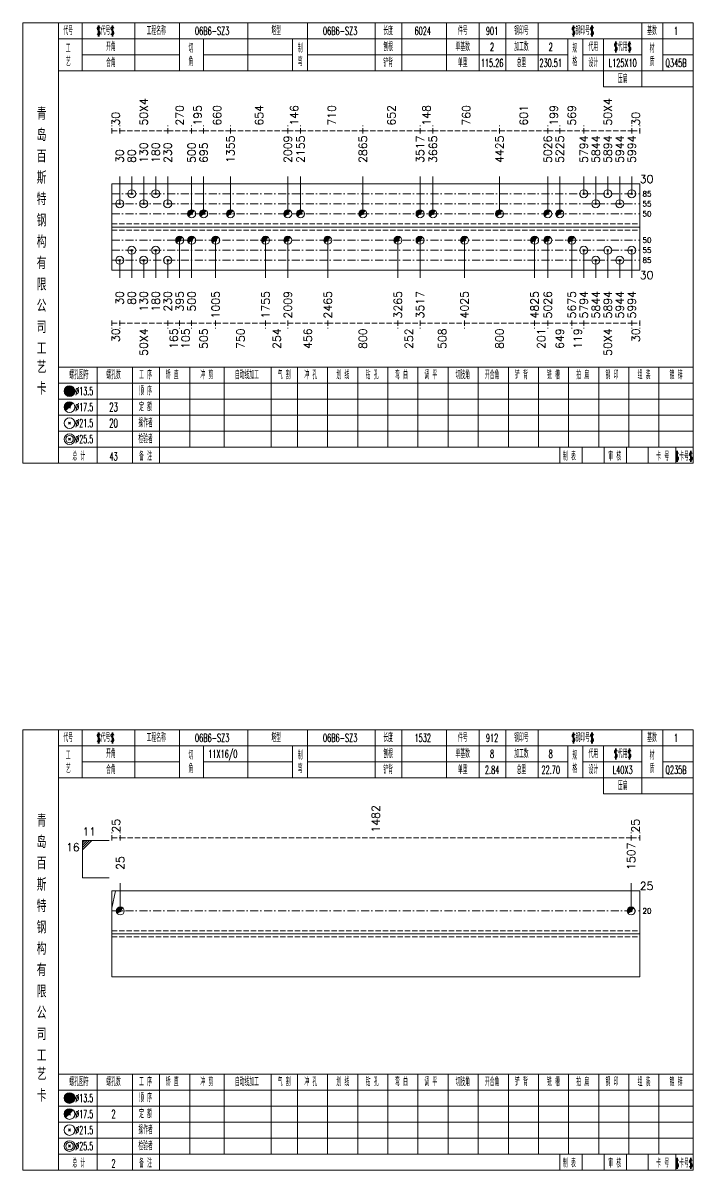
# Model space of a CAD drawing. Extents: x -533 to 8774, y 0 to 7979.
# Drawn here: x 1757 to 2008.4, y 1033.7 to 1463.7 of the extents above; entities that cross this region are included whole.
import ezdxf
from ezdxf.enums import TextEntityAlignment as Align

# ---------------------------------------------------------------- set-up
doc = ezdxf.new("R2010")
doc.units = 0
doc.header["$MEASUREMENT"] = 0
doc.linetypes.add('一点画线', pattern=[5.2, 3, -1, 0.2, -1])
doc.linetypes.add('虚线', pattern=[2.75, 2, -0.75])
doc.layers.get('0').update_dxf_attribs({"linetype": 'CONTINUOUS', "lineweight": 25})
for name, color, linetype, lineweight in [('1', 7, 'CONTINUOUS', 25), ('4', 7, 'CONTINUOUS', 25), ('5', 7, 'CONTINUOUS', 25)]:
    doc.layers.add(name, color=color, linetype=linetype, lineweight=lineweight)
doc.styles.get("Standard").update_dxf_attribs({"font": 'simplex.shx', "width": 0.7, "height": 3, "bigfont": 'gbhzfs.shx'})

# ---------------------------------------------------------------- blocks, each defined once
blk = doc.blocks.new('孔21.5')
at = {"layer": '5', "color": 7, "linetype": 'Continuous', "lineweight": 13}
for p, q in [((-0.2, -0.2), (0.2, 0.2)), ((0.2, -0.2), (-0.2, 0.2))]:
    blk.add_line(p, q, dxfattribs=at)
blk.add_circle((0, 0), 1, dxfattribs=at)
blk = doc.blocks.new('孔17.5')
at = {"layer": '5', "color": 7, "linetype": 'Continuous', "lineweight": 0}
for p, q in [((-0.2, -0.2), (0.2, 0.2)), ((-0.2, 0.2), (0.2, -0.2))]:
    blk.add_line(p, q, dxfattribs=at)
at = {"layer": '5', "color": 7, "linetype": 'Continuous', "lineweight": 13}
blk.add_circle((0, 0), 1, dxfattribs=at)
for radius in [0.9, 0.8, 0.7, 0.6, 0.5, 0.4, 0.3, 0.2, 0.1]:
    blk.add_arc((0, 0), radius, 45, 225, dxfattribs=at)

msp = doc.modelspace()

# ---------------------------------------------------------------- linework, layer by layer
at = {"color": 8, "linetype": '虚线', "lineweight": 9}
for p, q in [((1790.3, 1422.2), (1790.3, 1425.2)), ((1793.3, 1422.2), (1793.3, 1425.2)), ((1793.3, 1422.2), (1793.3, 1425.2)), ((1811.3, 1422.2), (1811.3, 1425.2)), ((1811.3, 1422.2), (1811.3, 1425.2)), ((1820.3, 1422.2), (1820.3, 1425.2)), ((1820.3, 1422.2), (1820.3, 1425.2)), ((1824.8, 1422.2), (1824.8, 1425.2)), ((1824.8, 1422.2), (1824.8, 1425.2)), ((1834.86, 1422.2), (1834.86, 1425.2)), ((1834.86, 1422.2), (1834.86, 1425.2)), ((1856.37, 1422.2), (1856.37, 1425.2)), ((1856.37, 1422.2), (1856.37, 1425.2)), ((1861.17, 1422.2), (1861.17, 1425.2)), ((1861.17, 1422.2), (1861.17, 1425.2)), ((1884.52, 1422.2), (1884.52, 1425.2)), ((1884.52, 1422.2), (1884.52, 1425.2)), ((1905.96, 1422.2), (1905.96, 1425.2)), ((1905.96, 1422.2), (1905.96, 1425.2)), ((1910.82, 1422.2), (1910.82, 1425.2)), ((1910.82, 1422.2), (1910.82, 1425.2)), ((1935.82, 1422.2), (1935.82, 1425.2)), ((1935.82, 1422.2), (1935.82, 1425.2)), ((1953.9, 1422.2), (1953.9, 1425.2)), ((1953.9, 1422.2), (1953.9, 1425.2)), ((1958.4, 1422.2), (1958.4, 1425.2)), ((1958.4, 1422.2), (1958.4, 1425.2)), ((1967.4, 1422.2), (1967.4, 1425.2)), ((1967.4, 1422.2), (1967.4, 1425.2)), ((1985.4, 1422.2), (1985.4, 1425.2)), ((1985.4, 1422.2), (1985.4, 1425.2)), ((1988.4, 1422.2), (1988.4, 1425.2)), ((1790.3, 1423.2), (1793.3, 1423.2)), ((1793.3, 1423.2), (1811.3, 1423.2)), ((1811.3, 1423.2), (1820.3, 1423.2)), ((1820.3, 1423.2), (1824.8, 1423.2)), ((1824.8, 1423.2), (1834.86, 1423.2)), ((1834.86, 1423.2), (1856.37, 1423.2)), ((1856.37, 1423.2), (1861.17, 1423.2)), ((1861.17, 1423.2), (1884.52, 1423.2)), ((1884.52, 1423.2), (1905.96, 1423.2)), ((1905.96, 1423.2), (1910.82, 1423.2)), ((1910.82, 1423.2), (1935.82, 1423.2)), ((1935.82, 1423.2), (1953.9, 1423.2)), ((1953.9, 1423.2), (1958.4, 1423.2)), ((1958.4, 1423.2), (1967.4, 1423.2)), ((1967.4, 1423.2), (1985.4, 1423.2)), ((1985.4, 1423.2), (1988.4, 1423.2)), ((1790.3, 1352.2), (1790.3, 1349.2)), ((1790.3, 1351.2), (1793.3, 1351.2)), ((1793.3, 1352.2), (1793.3, 1349.2)), ((1793.3, 1352.2), (1793.3, 1349.2)), ((1793.3, 1351.2), (1811.3, 1351.2)), ((1811.3, 1352.2), (1811.3, 1349.2)), ((1811.3, 1352.2), (1811.3, 1349.2)), ((1811.3, 1351.2), (1815.8, 1351.2)), ((1815.8, 1352.2), (1815.8, 1349.2)), ((1815.8, 1352.2), (1815.8, 1349.2)), ((1815.8, 1351.2), (1820.3, 1351.2)), ((1820.3, 1352.2), (1820.3, 1349.2)), ((1820.3, 1352.2), (1820.3, 1349.2)), ((1820.3, 1351.2), (1829.3, 1351.2)), ((1829.3, 1352.2), (1829.3, 1349.2)), ((1829.3, 1352.2), (1829.3, 1349.2)), ((1829.3, 1351.2), (1848.01, 1351.2)), ((1848.01, 1352.2), (1848.01, 1349.2)), ((1848.01, 1352.2), (1848.01, 1349.2)), ((1848.01, 1351.2), (1856.37, 1351.2)), ((1856.37, 1352.2), (1856.37, 1349.2)), ((1856.37, 1352.2), (1856.37, 1349.2)), ((1856.37, 1351.2), (1871.36, 1351.2)), ((1871.36, 1352.2), (1871.36, 1349.2)), ((1871.36, 1352.2), (1871.36, 1349.2)), ((1871.36, 1351.2), (1897.67, 1351.2)), ((1897.67, 1352.2), (1897.67, 1349.2)), ((1897.67, 1352.2), (1897.67, 1349.2)), ((1897.67, 1351.2), (1905.96, 1351.2)), ((1905.96, 1352.2), (1905.96, 1349.2)), ((1905.96, 1352.2), (1905.96, 1349.2)), ((1905.96, 1351.2), (1922.66, 1351.2)), ((1922.66, 1352.2), (1922.66, 1349.2)), ((1922.66, 1352.2), (1922.66, 1349.2)), ((1922.66, 1351.2), (1948.97, 1351.2)), ((1948.97, 1352.2), (1948.97, 1349.2)), ((1948.97, 1352.2), (1948.97, 1349.2)), ((1948.97, 1351.2), (1953.9, 1351.2)), ((1953.9, 1352.2), (1953.9, 1349.2)), ((1953.9, 1352.2), (1953.9, 1349.2)), ((1953.9, 1351.2), (1962.9, 1351.2)), ((1962.9, 1352.2), (1962.9, 1349.2)), ((1962.9, 1352.2), (1962.9, 1349.2)), ((1962.9, 1351.2), (1967.4, 1351.2)), ((1967.4, 1352.2), (1967.4, 1349.2)), ((1967.4, 1352.2), (1967.4, 1349.2)), ((1967.4, 1351.2), (1985.4, 1351.2)), ((1985.4, 1352.2), (1985.4, 1349.2)), ((1985.4, 1352.2), (1985.4, 1349.2)), ((1985.4, 1351.2), (1988.4, 1351.2)), ((1988.4, 1352.2), (1988.4, 1349.2)), ((1790.3, 1157.2), (1790.3, 1160.2)), ((1790.3, 1158.2), (1793.53, 1158.2)), ((1793.53, 1157.2), (1793.53, 1160.2)), ((1793.53, 1157.2), (1793.53, 1160.2)), ((1793.53, 1158.2), (1985.17, 1158.2)), ((1985.17, 1157.2), (1985.17, 1160.2)), ((1985.17, 1157.2), (1985.17, 1160.2)), ((1985.17, 1158.2), (1988.4, 1158.2)), ((1988.4, 1157.2), (1988.4, 1160.2))]:
    msp.add_line(p, q, dxfattribs=at)
at = {"color": 7, "linetype": 'Continuous', "lineweight": 13}
for p, q in [((1793.3, 1395.9), (1793.3, 1406.2)), ((1797.8, 1399.65), (1797.8, 1406.2)), ((1802.3, 1395.9), (1802.3, 1406.2)), ((1806.8, 1399.65), (1806.8, 1406.2)), ((1811.3, 1395.9), (1811.3, 1406.2)), ((1820.3, 1392.15), (1820.3, 1406.2)), ((1824.8, 1392.15), (1824.8, 1406.2)), ((1834.86, 1392.15), (1834.86, 1406.2)), ((1856.37, 1392.15), (1856.37, 1406.2)), ((1861.17, 1392.15), (1861.17, 1406.2)), ((1884.52, 1392.15), (1884.52, 1406.2)), ((1905.96, 1392.15), (1905.96, 1406.2)), ((1910.82, 1392.15), (1910.82, 1406.2)), ((1935.82, 1392.15), (1935.82, 1406.2)), ((1953.9, 1392.15), (1953.9, 1406.2)), ((1958.4, 1392.15), (1958.4, 1406.2)), ((1967.4, 1399.65), (1967.4, 1406.2)), ((1971.9, 1395.9), (1971.9, 1406.2)), ((1976.4, 1399.65), (1976.4, 1406.2)), ((1980.9, 1395.9), (1980.9, 1406.2)), ((1985.4, 1399.65), (1985.4, 1406.2)), ((1815.8, 1382.25), (1815.8, 1368.2)), ((1820.3, 1382.25), (1820.3, 1368.2)), ((1829.3, 1382.25), (1829.3, 1368.2)), ((1848.01, 1382.25), (1848.01, 1368.2)), ((1856.37, 1382.25), (1856.37, 1368.2)), ((1871.36, 1382.25), (1871.36, 1368.2)), ((1897.67, 1382.25), (1897.67, 1368.2)), ((1905.96, 1382.25), (1905.96, 1368.2)), ((1922.66, 1382.25), (1922.66, 1368.2)), ((1948.97, 1382.25), (1948.97, 1368.2)), ((1953.9, 1382.25), (1953.9, 1368.2)), ((1962.9, 1382.25), (1962.9, 1368.2)), ((1797.8, 1378.5), (1797.8, 1368.2)), ((1806.8, 1378.5), (1806.8, 1368.2)), ((1967.4, 1378.5), (1967.4, 1368.2)), ((1976.4, 1378.5), (1976.4, 1368.2)), ((1985.4, 1378.5), (1985.4, 1368.2)), ((1793.3, 1374.75), (1793.3, 1368.2)), ((1802.3, 1374.75), (1802.3, 1368.2)), ((1811.3, 1374.75), (1811.3, 1368.2)), ((1971.9, 1374.75), (1971.9, 1368.2)), ((1980.9, 1374.75), (1980.9, 1368.2)), ((1779.3, 1157.2), (1789.3, 1157.2)), ((1779.3, 1143.2), (1779.3, 1157.2)), ((1780.17, 1157.2), (1779.3, 1156.33)), ((1781.05, 1157.2), (1779.3, 1155.45)), ((1781.92, 1157.2), (1779.3, 1154.58)), ((1782.8, 1157.2), (1779.3, 1153.7)), ((1779.3, 1143.2), (1789.3, 1143.2)), ((1793.53, 1130.83), (1793.53, 1141.2)), ((1985.17, 1130.83), (1985.17, 1141.2)), ((1790.3, 1131.88), (1791.72, 1138.33))]:
    msp.add_line(p, q, dxfattribs=at)
at = {"color": 7, "linetype": 'Continuous', "lineweight": 18}
for p, q in [((1790.3, 1403.4), (1790.3, 1371)), ((1790.3, 1403.4), (1988.4, 1403.4)), ((1988.4, 1403.4), (1988.4, 1371)), ((1790.3, 1387.2), (1988.4, 1387.2)), ((1790.3, 1138.33), (1790.3, 1106.08)), ((1790.3, 1138.33), (1988.4, 1138.33)), ((1988.4, 1138.33), (1988.4, 1106.08)), ((1790.3, 1122.2), (1988.4, 1122.2))]:
    msp.add_line(p, q, dxfattribs=at)
at = {"color": 3, "linetype": '一点画线', "lineweight": 13}
for p, q in [((1790.3, 1399.65), (1988.4, 1399.65)), ((1790.3, 1395.9), (1988.4, 1395.9)), ((1790.3, 1392.15), (1988.4, 1392.15)), ((1790.3, 1382.25), (1988.4, 1382.25)), ((1790.3, 1378.5), (1988.4, 1378.5)), ((1790.3, 1374.75), (1988.4, 1374.75)), ((1790.3, 1130.83), (1988.4, 1130.83))]:
    msp.add_line(p, q, dxfattribs=at)
at = {"color": 1, "linetype": '虚线', "lineweight": 18}
for p, q in [((1790.3, 1388.4), (1988.4, 1388.4)), ((1790.3, 1386), (1988.4, 1386)), ((1790.3, 1123.33), (1988.4, 1123.33)), ((1790.3, 1121.08), (1988.4, 1121.08))]:
    msp.add_line(p, q, dxfattribs=at)
at = {"layer": '1', "color": 7, "linetype": 'Continuous', "lineweight": 18}
for p, q in [((1790.3, 1371), (1988.4, 1371)), ((1790.3, 1106.08), (1988.4, 1106.08))]:
    msp.add_line(p, q, dxfattribs=at)
at = {"layer": '4', "color": 1, "linetype": 'Continuous', "lineweight": 18}
for p, q in [((1770.3, 1298.7), (1770.3, 1463.7)), ((1779.2, 1445.7), (1779.2, 1463.7)), ((1799, 1445.7), (1799, 1463.7)), ((1815.8, 1445.7), (1815.8, 1463.7)), ((1841.4, 1445.7), (1841.4, 1463.7)), ((1863.7, 1445.7), (1863.7, 1463.7)), ((1889.2, 1445.7), (1889.2, 1463.7)), ((1899.2, 1445.7), (1899.2, 1463.7)), ((1915.9, 1445.7), (1915.9, 1463.7)), ((1928.1, 1445.7), (1928.1, 1463.7)), ((1938.1, 1445.7), (1938.1, 1463.7)), ((1950.3, 1445.7), (1950.3, 1463.7)), ((1989.2, 1439.7), (1989.2, 1463.7)), ((1997, 1445.7), (1997, 1463.7)), ((1770.3, 1457.7), (2008.4, 1457.7)), ((1824.8, 1445.7), (1824.8, 1457.7)), ((1858.1, 1445.7), (1858.1, 1457.7)), ((1961.4, 1445.7), (1961.4, 1457.7)), ((1967, 1445.7), (1967, 1457.7)), ((1974.8, 1439.7), (1974.8, 1457.7)), ((1779.2, 1451.7), (1815.8, 1451.7)), ((1824.8, 1451.7), (1858.1, 1451.7)), ((1863.7, 1451.7), (1961.4, 1451.7)), ((1967, 1451.7), (1989.2, 1451.7)), ((1997, 1451.7), (2008.4, 1451.7)), ((1770.3, 1445.7), (2008.4, 1445.7)), ((1974.8, 1439.7), (2008.4, 1439.7)), ((1770.3, 1334.7), (2008.4, 1334.7)), ((1784.8, 1298.7), (1784.8, 1334.7)), ((1798.1, 1298.7), (1798.1, 1334.7)), ((1808.2, 1298.7), (1808.2, 1334.7)), ((1819.6, 1304.7), (1819.6, 1334.7)), ((1832.5, 1304.7), (1832.5, 1334.7)), ((1850.1, 1304.7), (1850.1, 1334.7)), ((1860, 1304.7), (1860, 1334.7)), ((1871.3, 1304.7), (1871.3, 1334.7)), ((1882.6, 1304.7), (1882.6, 1334.7)), ((1893.9, 1304.7), (1893.9, 1334.7)), ((1905.1, 1304.7), (1905.1, 1334.7)), ((1916.5, 1304.7), (1916.5, 1334.7)), ((1927.8, 1304.7), (1927.8, 1334.7)), ((1939.1, 1304.7), (1939.1, 1334.7)), ((1950.4, 1304.7), (1950.4, 1334.7)), ((1961.7, 1304.7), (1961.7, 1334.7)), ((1973, 1304.7), (1973, 1334.7)), ((1984.3, 1304.7), (1984.3, 1334.7)), ((1995.6, 1304.7), (1995.6, 1334.7)), ((1770.3, 1328.7), (2008.4, 1328.7)), ((1770.3, 1322.7), (2008.4, 1322.7)), ((1770.3, 1316.7), (2008.4, 1316.7)), ((1770.3, 1310.7), (2008.4, 1310.7)), ((1770.3, 1304.7), (2008.4, 1304.7)), ((1958.4, 1298.7), (1958.4, 1304.7)), ((1966.8, 1298.7), (1966.8, 1304.7)), ((1975, 1298.7), (1975, 1304.7)), ((1983.4, 1298.7), (1983.4, 1304.7)), ((1991.6, 1298.7), (1991.6, 1304.7)), ((2001.9, 1298.7), (2001.9, 1304.7)), ((1770.3, 1033.7), (1770.3, 1198.7)), ((1779.2, 1180.7), (1779.2, 1198.7)), ((1799, 1180.7), (1799, 1198.7)), ((1815.8, 1180.7), (1815.8, 1198.7)), ((1841.4, 1180.7), (1841.4, 1198.7)), ((1863.7, 1180.7), (1863.7, 1198.7)), ((1889.2, 1180.7), (1889.2, 1198.7)), ((1899.2, 1180.7), (1899.2, 1198.7)), ((1915.9, 1180.7), (1915.9, 1198.7)), ((1928.1, 1180.7), (1928.1, 1198.7)), ((1938.1, 1180.7), (1938.1, 1198.7)), ((1950.3, 1180.7), (1950.3, 1198.7)), ((1989.2, 1174.7), (1989.2, 1198.7)), ((1997, 1180.7), (1997, 1198.7)), ((1770.3, 1192.7), (2008.4, 1192.7)), ((1824.8, 1180.7), (1824.8, 1192.7)), ((1858.1, 1180.7), (1858.1, 1192.7)), ((1961.4, 1180.7), (1961.4, 1192.7)), ((1967, 1180.7), (1967, 1192.7)), ((1974.8, 1174.7), (1974.8, 1192.7)), ((1779.2, 1186.7), (1815.8, 1186.7)), ((1824.8, 1186.7), (1858.1, 1186.7)), ((1863.7, 1186.7), (1961.4, 1186.7)), ((1967, 1186.7), (1989.2, 1186.7)), ((1997, 1186.7), (2008.4, 1186.7)), ((1770.3, 1180.7), (2008.4, 1180.7)), ((1974.8, 1174.7), (2008.4, 1174.7)), ((1770.3, 1069.7), (2008.4, 1069.7)), ((1784.8, 1033.7), (1784.8, 1069.7)), ((1798.1, 1033.7), (1798.1, 1069.7)), ((1808.2, 1033.7), (1808.2, 1069.7)), ((1819.6, 1039.7), (1819.6, 1069.7)), ((1832.5, 1039.7), (1832.5, 1069.7)), ((1850.1, 1039.7), (1850.1, 1069.7)), ((1860, 1039.7), (1860, 1069.7)), ((1871.3, 1039.7), (1871.3, 1069.7)), ((1882.6, 1039.7), (1882.6, 1069.7)), ((1893.9, 1039.7), (1893.9, 1069.7)), ((1905.1, 1039.7), (1905.1, 1069.7)), ((1916.5, 1039.7), (1916.5, 1069.7)), ((1927.8, 1039.7), (1927.8, 1069.7)), ((1939.1, 1039.7), (1939.1, 1069.7)), ((1950.4, 1039.7), (1950.4, 1069.7)), ((1961.7, 1039.7), (1961.7, 1069.7)), ((1973, 1039.7), (1973, 1069.7)), ((1984.3, 1039.7), (1984.3, 1069.7)), ((1995.6, 1039.7), (1995.6, 1069.7)), ((1770.3, 1063.7), (2008.4, 1063.7)), ((1770.3, 1057.7), (2008.4, 1057.7)), ((1770.3, 1051.7), (2008.4, 1051.7)), ((1770.3, 1045.7), (2008.4, 1045.7)), ((1770.3, 1039.7), (2008.4, 1039.7)), ((1958.4, 1033.7), (1958.4, 1039.7)), ((1966.8, 1033.7), (1966.8, 1039.7)), ((1975, 1033.7), (1975, 1039.7)), ((1983.4, 1033.7), (1983.4, 1039.7)), ((1991.6, 1033.7), (1991.6, 1039.7)), ((2001.9, 1033.7), (2001.9, 1039.7))]:
    msp.add_line(p, q, dxfattribs=at)
at = {"layer": '4', "color": 7, "linetype": 'Continuous', "lineweight": 13}
for p, q in [((1774.3, 1325.5), (1774.7, 1325.9)), ((1774.7, 1325.5), (1774.3, 1325.9)), ((1774.1, 1313.3), (1774.9, 1314.1)), ((1774.9, 1313.3), (1774.1, 1314.1)), ((1774.1, 1307.3), (1774.9, 1308.1)), ((1774.9, 1307.3), (1774.1, 1308.1)), ((1774.3, 1060.5), (1774.7, 1060.9)), ((1774.7, 1060.5), (1774.3, 1060.9)), ((1774.1, 1048.3), (1774.9, 1049.1)), ((1774.9, 1048.3), (1774.1, 1049.1)), ((1774.1, 1042.3), (1774.9, 1043.1)), ((1774.9, 1042.3), (1774.1, 1043.1))]:
    msp.add_line(p, q, dxfattribs=at)
at = {"layer": '4', "color": 7, "linetype": 'Continuous', "lineweight": 0}
for p, q in [((1774.1, 1319.3), (1774.9, 1320.1)), ((1774.1, 1320.1), (1774.9, 1319.3)), ((1774.1, 1054.3), (1774.9, 1055.1)), ((1774.1, 1055.1), (1774.9, 1054.3))]:
    msp.add_line(p, q, dxfattribs=at)
at = {"layer": '4', "color": 4, "linetype": 'Continuous', "lineweight": 18}
msp.add_lwpolyline([(1757, 1463.7), (1757, 1298.7), (2008.4, 1298.7), (2008.4, 1463.7)], close=True, dxfattribs=at)
at = {"layer": '4', "color": 1, "linetype": 'Continuous', "lineweight": 18}
msp.add_lwpolyline([(1757, 1198.7), (1757, 1033.7), (2008.4, 1033.7), (2008.4, 1198.7)], close=True, dxfattribs=at)
at = {"layer": '4', "color": 7, "linetype": 'Continuous', "lineweight": 13}
for centre, radius in [((1774.5, 1325.7), 2), ((1774.5, 1325.7), 1.8), ((1774.5, 1325.7), 1.6), ((1774.5, 1325.7), 1.4), ((1774.5, 1325.7), 1.2), ((1774.5, 1325.7), 1), ((1774.5, 1325.7), 0.8), ((1774.5, 1325.7), 0.6), ((1774.5, 1325.7), 0.4), ((1774.5, 1325.7), 0.2), ((1774.5, 1319.7), 2), ((1774.5, 1313.7), 2), ((1774.5, 1307.7), 2), ((1774.5, 1307.7), 1.4), ((1774.5, 1060.7), 2), ((1774.5, 1060.7), 1.8), ((1774.5, 1060.7), 1.6), ((1774.5, 1060.7), 1.4), ((1774.5, 1060.7), 1.2), ((1774.5, 1060.7), 1), ((1774.5, 1060.7), 0.8), ((1774.5, 1060.7), 0.6), ((1774.5, 1060.7), 0.4), ((1774.5, 1060.7), 0.2), ((1774.5, 1054.7), 2), ((1774.5, 1048.7), 2), ((1774.5, 1042.7), 2), ((1774.5, 1042.7), 1.4)]:
    msp.add_circle(centre, radius, dxfattribs=at)
for centre, radius in [((1774.5, 1319.7), 1.8), ((1774.5, 1319.7), 1.6), ((1774.5, 1319.7), 1.4), ((1774.5, 1319.7), 1.2), ((1774.5, 1319.7), 1), ((1774.5, 1319.7), 0.8), ((1774.5, 1319.7), 0.6), ((1774.5, 1319.7), 0.4), ((1774.5, 1319.7), 0.2), ((1774.5, 1054.7), 1.8), ((1774.5, 1054.7), 1.6), ((1774.5, 1054.7), 1.4), ((1774.5, 1054.7), 1.2), ((1774.5, 1054.7), 1), ((1774.5, 1054.7), 0.8), ((1774.5, 1054.7), 0.6), ((1774.5, 1054.7), 0.4), ((1774.5, 1054.7), 0.2)]:
    msp.add_arc(centre, radius, 45, 225, dxfattribs=at)

# ---------------------------------------------------------------- block references
at = {"color": 7, "linetype": 'Continuous', "lineweight": 13, "xscale": 1.5, "yscale": 1.5, "zscale": 1.5}
for name, p in [('孔21.5', (1797.8, 1399.65)), ('孔21.5', (1806.8, 1399.65)), ('孔21.5', (1967.4, 1399.65)), ('孔21.5', (1976.4, 1399.65)), ('孔21.5', (1985.4, 1399.65)), ('孔21.5', (1793.3, 1395.9)), ('孔21.5', (1802.3, 1395.9)), ('孔21.5', (1811.3, 1395.9)), ('孔17.5', (1820.3, 1392.15)), ('孔17.5', (1824.8, 1392.15)), ('孔17.5', (1834.86, 1392.15)), ('孔17.5', (1856.37, 1392.15)), ('孔17.5', (1861.17, 1392.15)), ('孔17.5', (1884.52, 1392.15)), ('孔17.5', (1905.96, 1392.15)), ('孔17.5', (1910.82, 1392.15)), ('孔17.5', (1935.82, 1392.15)), ('孔17.5', (1953.9, 1392.15)), ('孔17.5', (1958.4, 1392.15)), ('孔21.5', (1971.9, 1395.9)), ('孔21.5', (1980.9, 1395.9)), ('孔17.5', (1793.53, 1130.83)), ('孔17.5', (1985.17, 1130.83))]:
    msp.add_blockref(name, p, dxfattribs=at)
at = {"layer": '1', "color": 7, "linetype": 'Continuous', "lineweight": 13, "xscale": 1.5, "yscale": 1.5, "zscale": 1.5}
for name, p in [('孔17.5', (1815.8, 1382.25)), ('孔17.5', (1820.3, 1382.25)), ('孔17.5', (1829.3, 1382.25)), ('孔17.5', (1848.01, 1382.25)), ('孔17.5', (1856.37, 1382.25)), ('孔17.5', (1871.36, 1382.25)), ('孔17.5', (1897.67, 1382.25)), ('孔17.5', (1905.96, 1382.25)), ('孔17.5', (1922.66, 1382.25)), ('孔17.5', (1948.97, 1382.25)), ('孔17.5', (1953.9, 1382.25)), ('孔17.5', (1962.9, 1382.25)), ('孔21.5', (1793.3, 1374.75)), ('孔21.5', (1797.8, 1378.5)), ('孔21.5', (1802.3, 1374.75)), ('孔21.5', (1806.8, 1378.5)), ('孔21.5', (1811.3, 1374.75)), ('孔21.5', (1967.4, 1378.5)), ('孔21.5', (1971.9, 1374.75)), ('孔21.5', (1976.4, 1378.5)), ('孔21.5', (1980.9, 1374.75)), ('孔21.5', (1985.4, 1378.5))]:
    msp.add_blockref(name, p, dxfattribs=at)

# ---------------------------------------------------------------- texts
at = {"color": 8, "linetype": 'Continuous', "lineweight": 9}
for s, p in [('50X4', (1802.3, 1425.2)), ('270', (1815.8, 1425.2)), ('195', (1822.55, 1425.2)), ('660', (1829.83, 1425.2)), ('654', (1845.61, 1425.2)), ('146', (1858.77, 1425.2)), ('710', (1872.84, 1425.2)), ('652', (1895.24, 1425.2)), ('148', (1908.39, 1425.2)), ('760', (1923.32, 1425.2)), ('199', (1956.15, 1425.2)), ('569', (1962.9, 1425.2)), ('50X4', (1976.4, 1425.2)), ('30', (1791.8, 1425.2)), ('601', (1944.86, 1425.2)), ('30', (1986.9, 1425.2)), ('1482', (1889.35, 1160.2)), ('25', (1791.92, 1160.2)), ('25', (1986.78, 1160.2))]:
    msp.add_text(s, height=3, rotation=90, dxfattribs=at).set_placement(p, align=Align.MIDDLE_LEFT)
at = {"color": 7, "linetype": 'Continuous', "lineweight": 13}
for s, p in [('1355', (1834.86, 1411.2)), ('2009', (1856.37, 1411.2)), ('2155', (1861.17, 1411.2)), ('2865', (1884.52, 1411.2)), ('3517', (1905.96, 1411.2)), ('3665', (1910.82, 1411.2)), ('4425', (1935.82, 1411.2)), ('5026', (1953.9, 1411.2)), ('5225', (1958.4, 1411.2)), ('5794', (1967.4, 1411.2)), ('5844', (1971.9, 1411.2)), ('5894', (1976.4, 1411.2)), ('5944', (1980.9, 1411.2)), ('5994', (1985.4, 1411.2)), ('30', (1793.3, 1411.2)), ('80', (1797.8, 1411.2)), ('130', (1802.3, 1411.2)), ('180', (1806.8, 1411.2)), ('230', (1811.3, 1411.2)), ('500', (1820.3, 1411.2)), ('695', (1824.8, 1411.2)), ('1507', (1985.17, 1146.2)), ('25', (1793.53, 1146.2))]:
    msp.add_text(s, height=3, rotation=90, dxfattribs=at).set_placement(p, align=Align.MIDDLE_LEFT)
for s, height, p in [('30', 3, (1988.4, 1405.2)), ('85', 2, (1989.4, 1399.65)), ('55', 2, (1989.4, 1395.9)), ('50', 2, (1989.4, 1392.15)), ('50', 2, (1989.4, 1382.25)), ('55', 2, (1989.4, 1378.5)), ('85', 2, (1989.4, 1374.75)), ('25', 3, (1988.4, 1140.2)), ('20', 2, (1989.4, 1130.83))]:
    msp.add_text(s, height=height, dxfattribs=at).set_placement(p, align=Align.MIDDLE_LEFT)
at = {"color": 8, "linetype": 'Continuous', "lineweight": 9}
for s, p in [('30', (1791.8, 1349.2)), ('50X4', (1802.3, 1349.2)), ('165', (1813.55, 1349.2)), ('105', (1818.05, 1349.2)), ('505', (1824.8, 1349.2)), ('750', (1838.66, 1349.2)), ('254', (1852.19, 1349.2)), ('456', (1863.86, 1349.2)), ('800', (1884.52, 1349.2)), ('252', (1901.81, 1349.2)), ('508', (1914.31, 1349.2)), ('800', (1935.82, 1349.2)), ('201', (1951.44, 1349.2)), ('649', (1958.4, 1349.2)), ('119', (1965.15, 1349.2)), ('50X4', (1976.4, 1349.2)), ('30', (1986.9, 1349.2))]:
    msp.add_text(s, height=3, rotation=90, dxfattribs=at).set_placement(p, align=Align.MIDDLE_RIGHT)
at = {"color": 7, "linetype": 'Continuous', "lineweight": 13}
msp.add_text('11', height=3, dxfattribs=at).set_placement((1779.3, 1158.2), align=Align.BOTTOM_LEFT)
msp.add_text('16', height=3, dxfattribs=at).set_placement((1778.3, 1156.2), align=Align.TOP_RIGHT)
at = {"layer": '1', "color": 7, "linetype": 'Continuous', "lineweight": 13}
msp.add_text('30', height=3, dxfattribs=at).set_placement((1988.4, 1369.2), align=Align.MIDDLE_LEFT)
for s, p in [('30', (1793.3, 1363.2)), ('80', (1797.8, 1363.2)), ('130', (1802.3, 1363.2)), ('180', (1806.8, 1363.2)), ('230', (1811.3, 1363.2)), ('395', (1815.8, 1363.2)), ('500', (1820.3, 1363.2)), ('1005', (1829.3, 1363.2)), ('1755', (1848.01, 1363.2)), ('2009', (1856.37, 1363.2)), ('2465', (1871.36, 1363.2)), ('3265', (1897.67, 1363.2)), ('3517', (1905.96, 1363.2)), ('4025', (1922.66, 1363.2)), ('4825', (1948.97, 1363.2)), ('5026', (1953.9, 1363.2)), ('5675', (1962.9, 1363.2)), ('5794', (1967.4, 1363.2)), ('5844', (1971.9, 1363.2)), ('5894', (1976.4, 1363.2)), ('5944', (1980.9, 1363.2)), ('5994', (1985.4, 1363.2))]:
    msp.add_text(s, height=3, rotation=90, dxfattribs=at).set_placement(p, align=Align.MIDDLE_RIGHT)
at = {"layer": '4', "color": 1, "linetype": 'Continuous', "lineweight": 13}
for s, height, width, p in [('代号', 3, 0.6, (1774, 1460.7)), ('$代号$', 3, 0.6, (1788, 1460.7)), ('工程名称', 3, 0.6, (1807, 1460.7)), ('06B6-SZ3', 3, 0.6, (1828, 1460.7)), ('塔型', 3, 0.6, (1852, 1460.7)), ('06B6-SZ3', 3, 0.6, (1876, 1460.7)), ('长度', 3, 0.6, (1894, 1460.7)), ('6024', 3, 0.6, (1907, 1460.7)), ('件号', 3, 0.6, (1922, 1460.7)), ('901', 3, 0.6, (1933, 1460.7)), ('钢印号', 3, 0.6, (1944, 1460.7)), ('$钢印号$', 3, 0.6, (1967, 1460.7)), ('基数', 3, 0.6, (1993, 1460.7)), ('1', 3, 0.6, (2002, 1460.7)), ('工', 3, 0.6, (1774, 1454.1)), ('开角', 3, 0.6, (1790, 1454.7)), ('切', 3, 0.6, (1820, 1454.1)), ('制', 3, 0.6, (1861, 1454.1)), ('刨根', 3, 0.6, (1894, 1454.7)), ('单基数', 3, 0.6, (1922, 1454.7)), ('2', 3, 0.6, (1933, 1454.7)), ('加工数', 3, 0.6, (1944, 1454.7)), ('2', 3, 0.6, (1955, 1454.7)), ('规', 3, 0.6, (1964, 1454.1)), ('代用', 3, 0.6, (1971, 1454.7)), ('$代用$', 3, 0.6, (1982, 1454.7)), ('材', 3, 0.6, (1993, 1454.1)), ('艺', 3, 0.6, (1774, 1449.1)), ('合角', 3, 0.6, (1790, 1448.7)), ('角', 3, 0.6, (1820, 1449.1)), ('弯', 3, 0.6, (1861, 1449.1)), ('铲背', 3, 0.6, (1894, 1448.7)), ('单重', 3, 0.6, (1922, 1448.7)), ('115.26', 3, 0.6, (1933, 1448.7)), ('总重', 3, 0.6, (1944, 1448.7)), ('230.51', 3, 0.6, (1955, 1448.7)), ('格', 3, 0.6, (1964, 1449.1)), ('设计', 3, 0.6, (1971, 1448.7)), ('L125X10', 3, 0.6, (1982, 1448.7)), ('质', 3, 0.6, (1993, 1449.1)), ('Q345B', 3, 0.6, (2002, 1448.7)), ('压扁', 3, 0.6, (1982, 1442.7)), ('青', 4.6, 0.8, (1764, 1429.7)), ('岛', 4.6, 0.8, (1764, 1421.7)), ('百', 4.6, 0.8, (1764, 1413.7)), ('斯', 4.6, 0.8, (1764, 1405.7)), ('特', 4.6, 0.8, (1764, 1397.7)), ('钢', 4.6, 0.8, (1764, 1389.7)), ('构', 4.6, 0.8, (1764, 1381.7)), ('有', 4.6, 0.8, (1764, 1373.7)), ('限', 4.6, 0.8, (1764, 1365.7)), ('公', 4.6, 0.8, (1764, 1357.7)), ('司', 4.6, 0.8, (1764, 1349.7)), ('工', 4.6, 0.8, (1764, 1341.7)), ('艺', 4.6, 0.8, (1764, 1334.7)), ('螺孔图符', 3, 0.6, (1778, 1331.7)), ('螺孔数', 3, 0.6, (1791, 1331.7)), ('工 序', 3, 0.6, (1803, 1331.7)), ('矫 直', 3, 0.6, (1813, 1331.7)), ('冲 剪', 3, 0.6, (1826, 1331.7)), ('自动线加工', 3, 0.6, (1841, 1331.7)), ('气 割', 3, 0.6, (1855, 1331.7)), ('冲 孔', 3, 0.6, (1865, 1331.7)), ('划 线', 3, 0.6, (1877, 1331.7)), ('钻 孔', 3, 0.6, (1888, 1331.7)), ('弯 曲', 3, 0.6, (1899, 1331.7)), ('调 平', 3, 0.6, (1910, 1331.7)), ('切肢角', 3, 0.6, (1922, 1331.7)), ('开合角', 3, 0.6, (1933, 1331.7)), ('铲 背', 3, 0.6, (1944, 1331.7)), ('铣 槽', 3, 0.6, (1956, 1331.7)), ('拍 扁', 3, 0.6, (1967, 1331.7)), ('钢 印', 3, 0.6, (1978, 1331.7)), ('组 装', 3, 0.6, (1990, 1331.7)), ('镀 锌', 3, 0.6, (2002, 1331.7)), ('卡', 4.6, 0.8, (1764, 1326.7)), ('%%C13.5', 3, 0.5, (1780, 1325.7)), ('顺 序', 3, 0.6, (1803, 1325.7)), ('%%C17.5', 3, 0.5, (1780, 1319.7)), ('23', 3.2, 0.6, (1791, 1319.7)), ('定 额', 3, 0.6, (1803, 1319.7)), ('%%C21.5', 3, 0.5, (1780, 1313.7)), ('20', 3.2, 0.6, (1791, 1313.7)), ('操作者', 3, 0.6, (1803, 1313.7)), ('%%C25.5', 3, 0.5, (1780, 1307.7)), ('检验者', 3, 0.6, (1803, 1307.7)), ('总 计', 3, 0.6, (1778, 1301.2)), ('备 注', 3, 0.6, (1803, 1301.2)), ('制 表', 3, 0.6, (1962, 1301.2)), ('审 核', 3, 0.6, (1979, 1301.2)), ('卡 号', 3, 0.6, (1997, 1301.2)), ('$卡号$', 3, 0.6, (2005, 1301.2)), ('43', 3, 0.6, (1791, 1301.2)), ('代号', 3, 0.6, (1774, 1195.7)), ('$代号$', 3, 0.6, (1788, 1195.7)), ('工程名称', 3, 0.6, (1807, 1195.7)), ('06B6-SZ3', 3, 0.6, (1828, 1195.7)), ('塔型', 3, 0.6, (1852, 1195.7)), ('06B6-SZ3', 3, 0.6, (1876, 1195.7)), ('长度', 3, 0.6, (1894, 1195.7)), ('1532', 3, 0.6, (1907, 1195.7)), ('件号', 3, 0.6, (1922, 1195.7)), ('912', 3, 0.6, (1933, 1195.7)), ('钢印号', 3, 0.6, (1944, 1195.7)), ('$钢印号$', 3, 0.6, (1967, 1195.7)), ('基数', 3, 0.6, (1993, 1195.7)), ('1', 3, 0.6, (2002, 1195.7)), ('开角', 3, 0.6, (1790, 1189.7)), ('11X16/0', 3, 0.6, (1832, 1189.7)), ('刨根', 3, 0.6, (1894, 1189.7)), ('单基数', 3, 0.6, (1922, 1189.7)), ('8', 3, 0.6, (1933, 1189.7)), ('加工数', 3, 0.6, (1944, 1189.7)), ('8', 3, 0.6, (1955, 1189.7)), ('代用', 3, 0.6, (1971, 1189.7)), ('$代用$', 3, 0.6, (1982, 1189.7)), ('工', 3, 0.6, (1774, 1189.1)), ('切', 3, 0.6, (1820, 1189.1)), ('制', 3, 0.6, (1861, 1189.1)), ('规', 3, 0.6, (1964, 1189.1)), ('材', 3, 0.6, (1993, 1189.1)), ('艺', 3, 0.6, (1774, 1184.1)), ('合角', 3, 0.6, (1790, 1183.7)), ('角', 3, 0.6, (1820, 1184.1)), ('弯', 3, 0.6, (1861, 1184.1)), ('铲背', 3, 0.6, (1894, 1183.7)), ('单重', 3, 0.6, (1922, 1183.7)), ('2.84', 3, 0.6, (1933, 1183.7)), ('总重', 3, 0.6, (1944, 1183.7)), ('22.70', 3, 0.6, (1955, 1183.7)), ('格', 3, 0.6, (1964, 1184.1)), ('设计', 3, 0.6, (1971, 1183.7)), ('L40X3', 3, 0.6, (1982, 1183.7)), ('质', 3, 0.6, (1993, 1184.1)), ('Q235B', 3, 0.6, (2002, 1183.7)), ('压扁', 3, 0.6, (1982, 1177.7)), ('青', 4.6, 0.8, (1764, 1164.7)), ('岛', 4.6, 0.8, (1764, 1156.7)), ('百', 4.6, 0.8, (1764, 1148.7)), ('斯', 4.6, 0.8, (1764, 1140.7)), ('特', 4.6, 0.8, (1764, 1132.7)), ('钢', 4.6, 0.8, (1764, 1124.7)), ('构', 4.6, 0.8, (1764, 1116.7)), ('有', 4.6, 0.8, (1764, 1108.7)), ('限', 4.6, 0.8, (1764, 1100.7)), ('公', 4.6, 0.8, (1764, 1092.7)), ('司', 4.6, 0.8, (1764, 1084.7)), ('工', 4.6, 0.8, (1764, 1076.7)), ('艺', 4.6, 0.8, (1764, 1069.7)), ('螺孔图符', 3, 0.6, (1778, 1066.7)), ('螺孔数', 3, 0.6, (1791, 1066.7)), ('工 序', 3, 0.6, (1803, 1066.7)), ('矫 直', 3, 0.6, (1813, 1066.7)), ('冲 剪', 3, 0.6, (1826, 1066.7)), ('自动线加工', 3, 0.6, (1841, 1066.7)), ('气 割', 3, 0.6, (1855, 1066.7)), ('冲 孔', 3, 0.6, (1865, 1066.7)), ('划 线', 3, 0.6, (1877, 1066.7)), ('钻 孔', 3, 0.6, (1888, 1066.7)), ('弯 曲', 3, 0.6, (1899, 1066.7)), ('调 平', 3, 0.6, (1910, 1066.7)), ('切肢角', 3, 0.6, (1922, 1066.7)), ('开合角', 3, 0.6, (1933, 1066.7)), ('铲 背', 3, 0.6, (1944, 1066.7)), ('铣 槽', 3, 0.6, (1956, 1066.7)), ('拍 扁', 3, 0.6, (1967, 1066.7)), ('钢 印', 3, 0.6, (1978, 1066.7)), ('组 装', 3, 0.6, (1990, 1066.7)), ('镀 锌', 3, 0.6, (2002, 1066.7)), ('卡', 4.6, 0.8, (1764, 1061.7)), ('%%C13.5', 3, 0.5, (1780, 1060.7)), ('顺 序', 3, 0.6, (1803, 1060.7)), ('%%C17.5', 3, 0.5, (1780, 1054.7)), ('2', 3.2, 0.6, (1791, 1054.7)), ('定 额', 3, 0.6, (1803, 1054.7)), ('%%C21.5', 3, 0.5, (1780, 1048.7)), ('操作者', 3, 0.6, (1803, 1048.7)), ('%%C25.5', 3, 0.5, (1780, 1042.7)), ('检验者', 3, 0.6, (1803, 1042.7)), ('总 计', 3, 0.6, (1778, 1036.2)), ('2', 3, 0.6, (1791, 1036.2)), ('备 注', 3, 0.6, (1803, 1036.2)), ('制 表', 3, 0.6, (1962, 1036.2)), ('审 核', 3, 0.6, (1979, 1036.2)), ('卡 号', 3, 0.6, (1997, 1036.2)), ('$卡号$', 3, 0.6, (2005, 1036.2))]:
    msp.add_text(s, height=height, dxfattribs=dict(at, width=width)).set_placement(p, align=Align.MIDDLE_CENTER)

doc.saveas('drawing.dxf')
